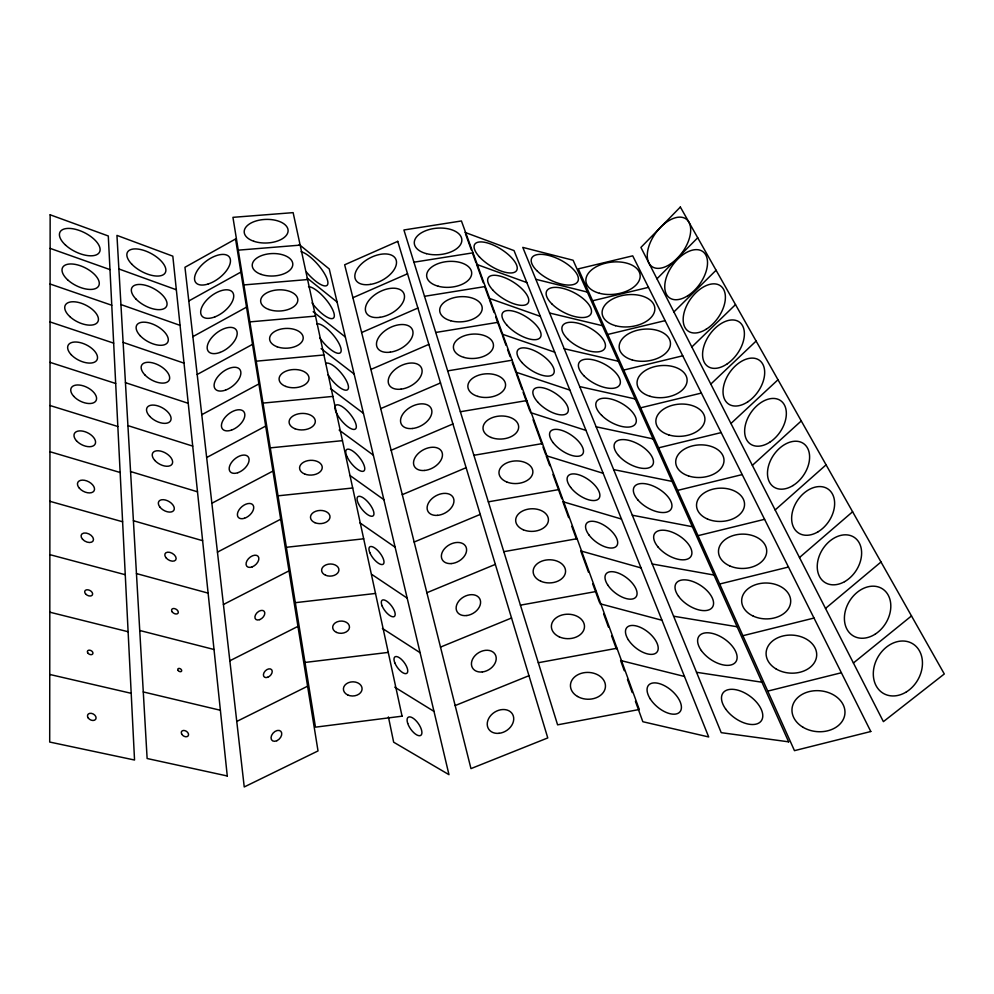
<?xml version="1.0" encoding="UTF-8"?>
<svg xmlns="http://www.w3.org/2000/svg" width="994" height="994" viewBox="0 0 994 994"><rect width="100%" height="100%" fill="white"/><g stroke="black" fill="none" stroke-linecap="round" stroke-linejoin="round"><path stroke-width="1.49" d="M656.972 278.792L697.726 237.765M673.92 311.93L716.078 270.244M691.836 346.981L735.51 304.611M710.809 384.094L756.111 341.054M730.95 423.481L777.991 379.758M752.359 465.354L801.263 420.947M775.158 509.947L826.089 464.844M799.487 557.535L852.604 511.761M825.517 608.427L881.007 561.995M853.411 662.986L911.486 615.932M188.798 300.971L240.883 272.083M192.873 336.643L246.537 307.146M197.185 374.489L252.526 344.359M201.77 414.709L258.9 383.92M206.665 457.538L265.684 426.078M211.871 503.25L272.94 471.069M217.45 552.117L280.693 519.216M223.426 604.501L289.005 570.854M229.85 660.786L297.952 626.369M236.771 721.433L307.593 686.208M352.907 297.715L407.54 273.76M361.642 332.543L417.89 308.041M370.899 369.445L428.874 344.371M380.714 408.621L440.528 382.938M391.164 450.27L452.916 423.966M402.284 494.652L466.124 467.689M414.163 542.028L480.239 514.395M426.873 592.722L495.335 564.381M440.504 647.094L511.537 618.007M455.165 705.566L528.97 675.696M767.753 691.116L841.384 672.752M742.891 635.713L814.011 618.057M719.706 584.012L788.466 567.04M677.684 490.377L742.195 474.585M698.012 535.679L764.585 519.315M640.645 407.813L701.391 393.065M658.6 447.834L721.172 432.589M607.732 334.469L665.135 320.627M623.71 370.079L682.741 355.802M592.61 300.772L648.473 287.353M538.301 662.725L616.988 648.25M520.421 605.16L596.313 591.467M503.821 551.67L577.104 538.698M488.34 501.833L559.2 489.52M473.889 455.289L542.476 443.572M460.359 411.74L526.808 400.557M447.673 370.874L512.121 360.201M435.745 332.468L498.305 322.267M424.513 296.311L485.296 286.533M413.926 262.205L473.032 252.824M304.996 662.451L388.269 652.399M295.317 602.675L375.521 593.455M286.359 547.284L363.692 538.81M278.022 495.82L352.696 488.004M270.256 447.872L342.458 440.653M263.012 403.092L332.891 396.407M256.228 361.182L323.92 354.982M249.867 321.882L315.508 316.104M243.89 284.93L307.606 279.55M238.262 250.153L300.151 245.133M696.533 672.292L761.951 682.219M673.609 616.218L737.138 626.754M652.25 563.996L713.99 575.041M632.308 515.227L692.358 526.708M613.646 469.59L672.093 481.419M596.151 426.799L653.058 438.901M579.701 386.591L635.166 398.929M564.219 348.732L618.305 361.244M49.762 674.466L131.196 693.315M143.285 691.936L220.382 710.263M549.62 313.035L602.389 325.684M535.828 279.302L587.342 292.074M684.468 676.467L620.579 660.501L624.294 670.714M49.812 612.192L128.114 631.737M139.732 630.482L214.008 649.492M599.941 603.731L661.979 620.268M49.862 554.652L125.256 574.718M136.451 573.575L208.106 593.12M641.031 567.922L580.744 550.924L588.535 572.333M49.899 501.311L122.61 521.775M133.407 520.732L202.614 540.686M621.474 519.042L562.852 501.697L568.643 517.625M49.949 451.723L120.137 472.498M130.562 471.541L197.495 491.806M603.172 473.306L546.128 455.674L549.781 465.739M49.986 405.515L117.839 426.501M127.915 425.618L192.712 446.107M530.461 412.572L586 430.414M50.023 362.35L115.677 383.485M125.443 382.665L188.226 403.315M569.873 390.108L515.749 372.116L512.159 362.251M50.048 321.932L113.664 343.141M123.119 342.396L184.027 363.145M554.689 352.162L501.92 334.059L495.658 316.85M50.085 284.011L111.763 305.257M120.933 304.562L180.063 325.361M540.363 316.378L488.886 298.212L484.786 286.931M50.11 248.363L109.974 269.598M526.832 282.569L476.586 264.379L483.246 282.706M118.882 268.964L176.336 289.763M464.956 232.385L514.035 250.587L708.685 736.952L642.832 721.719L635.414 701.317M394.767 687.177L433.98 711.393M382.392 628.407L420.089 652.698M371.843 574.457L407.18 598.127M359.915 522.844L395.127 547.247M349.987 475.48L383.87 499.684M339.14 430.054L373.322 455.14M330.468 388.53L363.431 413.342M321.112 348.621L354.125 374.03M313.172 311.706L345.353 336.991M307.183 278.096L337.078 302.027M299.219 244.524L329.262 268.989L448.965 774.661L393.661 742.195L388.418 716.935M465.49 233.838L471.293 249.829M472.883 254.191L476.051 262.925M489.408 299.641L494.093 312.551M502.43 335.475L506.008 345.34M507.549 349.565L510.108 356.61M516.271 373.558L522.049 389.449M523.105 392.344L529.926 411.131M533.07 419.754L541.941 444.181M542.985 447.051L545.607 454.233M552.925 474.374L561.809 498.814M571.798 526.311L576.532 539.344M592.685 583.751L599.419 602.302M603.644 613.919L608.415 627.028M611.583 635.762L616.355 648.858M627.475 679.449L632.234 692.569M301.083 251.768A22.005 6.796 48.8 0 1 321.472 269.051A22.005 6.796 48.8 0 1 325.97 285.862A22.005 6.796 48.8 0 1 306.55 272.207M308.513 286.682A20.389 6.511 49.1 0 1 328.306 302.511A20.389 6.511 49.1 0 1 331.797 318.652A20.389 6.511 49.1 0 1 312.017 302.934M316.701 323.907A18.737 6.188 49.4 0 1 335.202 337.513A18.737 6.188 49.4 0 1 338.619 353.342A18.737 6.188 49.4 0 1 319.67 337.649M325.659 363.568A17.06 5.827 49.8 0 1 342.632 374.837A17.06 5.827 49.8 0 1 345.962 390.207A17.06 5.827 49.8 0 1 328.082 374.788M50.147 214.791L49.7 742.046L134.538 760.025L108.296 235.988L50.147 214.791M680.356 207.038L640.919 247.419L883.393 721.632L944.3 673.969L680.356 207.038M235.553 238.995L184.959 267.287L244.238 786.962L318.018 750.93L235.553 238.995M397.749 241.356L344.657 264.789L470.97 768.611L547.769 737.921L397.749 241.356M870.794 731.509L794.467 750.656L578.297 268.865L632.706 255.843L870.794 731.509M639.279 709.492L557.597 724.837L403.912 229.974L461.427 220.966L639.279 709.492M402.061 716.177L315.471 727.161L232.944 217.338L293.131 212.641L402.061 716.177M788.64 741.835L721.222 732.665L522.782 247.394L573.103 260.242L788.64 741.835M227.266 775.979L147.124 758.509L116.944 235.392L172.819 256.166L227.266 775.979M670.49 263.982A29.261 16.438 -54.2 0 0 687.003 219.749A29.261 16.438 -54.2 0 0 649.48 244.524A29.261 16.438 -54.2 0 0 670.49 263.982M687.773 295.727A28.503 16.525 -54.2 0 0 703.789 252.377A28.503 16.525 -54.2 0 0 666.862 275.934A28.503 16.525 -54.2 0 0 687.773 295.727M706.038 329.337A27.807 16.637 -54.3 0 0 721.619 286.769A27.807 16.637 -54.3 0 0 685.177 309.171A27.807 16.637 -54.3 0 0 706.038 329.337M727.384 363.742A27.211 16.823 -54.5 0 0 739.325 322.031A27.211 16.823 -54.5 0 0 703.74 346.707A27.211 16.823 -54.5 0 0 727.384 363.742M747.91 401.75A26.751 17.097 -54.7 0 0 759.515 360.375A26.751 17.097 -54.7 0 0 724.141 384.057A26.751 17.097 -54.7 0 0 747.91 401.75M769.741 442.255A26.44 17.507 -55.1 0 0 781.073 400.967A26.44 17.507 -55.1 0 0 745.686 423.767A26.44 17.507 -55.1 0 0 769.741 442.255M793.013 485.532A26.341 18.066 -55.5 0 0 804.146 444.007A26.341 18.066 -55.5 0 0 768.474 466.074A26.341 18.066 -55.5 0 0 793.013 485.532M817.9 531.889A26.478 18.836 -56.1 0 0 828.921 489.707A26.478 18.836 -56.1 0 0 792.591 511.202A26.478 18.836 -56.1 0 0 817.9 531.889M844.565 581.676A26.913 19.868 -56.9 0 0 855.561 538.35A26.913 19.868 -56.9 0 0 818.161 559.448A26.913 19.868 -56.9 0 0 844.565 581.676M875.403 634.01A27.683 21.222 -58.1 0 0 882.635 588.97A27.683 21.222 -58.1 0 0 844.776 613.658A27.683 21.222 -58.1 0 0 875.403 634.01M906.404 691.899A28.838 22.974 -59.9 0 0 913.585 644.323A28.838 22.974 -59.9 0 0 873.651 669.223A28.838 22.974 -59.9 0 0 906.404 691.899M599.432 293.267A27.298 16.128 -6.8 0 0 640.186 276.096A27.298 16.128 -6.8 0 0 599.432 265.212A27.298 16.128 -6.8 0 0 599.432 293.267M615.435 325.672A26.49 16.053 -6.3 0 0 654.86 308.823A26.49 16.053 -6.3 0 0 615.124 297.79A26.49 16.053 -6.3 0 0 615.435 325.672M632.271 359.952A25.745 16.016 -5.7 0 0 670.465 343.39A25.745 16.016 -5.7 0 0 631.662 332.182A25.745 16.016 -5.7 0 0 632.271 359.952M650.026 396.295A25.098 16.028 -5 0 0 687.115 379.957A25.098 16.028 -5 0 0 649.107 368.526A25.098 16.028 -5 0 0 650.026 396.295M668.763 434.887A24.564 16.103 -4.2 0 0 704.908 418.698A24.564 16.103 -4.2 0 0 667.521 407.006A24.564 16.103 -4.2 0 0 668.763 434.887M688.569 475.964A24.179 16.302 -3.3 0 0 723.992 459.824A24.179 16.302 -3.3 0 0 686.978 447.785A24.179 16.302 -3.3 0 0 688.569 475.964M707.492 519.03A24.018 16.637 -2.1 0 0 744.518 505.188A24.018 16.637 -2.1 0 0 709.617 490.191A24.018 16.637 -2.1 0 0 707.492 519.03M729.683 565.884A24.117 17.171 -0.8 0 0 766.697 551.844A24.117 17.171 -0.8 0 0 731.422 536.151A24.117 17.171 -0.8 0 0 729.683 565.884M753.253 616.118A24.527 17.954 0.9 0 0 790.69 601.693A24.527 17.954 0.9 0 0 754.57 585.056A24.527 17.954 0.9 0 0 753.253 616.118M776.202 669.012A25.322 19.035 3 0 0 816.521 656.984A25.322 19.035 3 0 0 781.458 636.384A25.322 19.035 3 0 0 776.202 669.012M802.817 727.148A26.565 20.489 5.6 0 0 844.825 714.45A26.565 20.489 5.6 0 0 807.762 691.998A26.565 20.489 5.6 0 0 802.817 727.148M537.419 271.238A25.832 11.232 26.8 0 0 577.303 282.209A25.832 11.232 26.8 0 0 549.632 255.694A25.832 11.232 26.8 0 0 537.419 271.238M552.242 304.276A24.875 11.108 27.3 0 0 590.511 314.539A24.875 11.108 27.3 0 0 563.71 288.583A24.875 11.108 27.3 0 0 552.242 304.276M567.847 339.178A23.955 10.996 27.9 0 0 604.563 348.77A23.955 10.996 27.9 0 0 578.583 323.336A23.955 10.996 27.9 0 0 567.847 339.178M584.286 376.13A23.135 10.897 28.5 0 0 619.56 385.076A23.135 10.897 28.5 0 0 594.325 360.101A23.135 10.897 28.5 0 0 584.286 376.13M601.606 415.318A22.415 10.847 29.2 0 0 635.588 423.655A22.415 10.847 29.2 0 0 610.987 399.029A22.415 10.847 29.2 0 0 601.606 415.318M618.504 455.488A21.856 10.859 30 0 0 652.188 465.701A21.856 10.859 30 0 0 630.656 440.851A21.856 10.859 30 0 0 618.504 455.488M637.813 499.845A21.508 10.971 30.9 0 0 670.751 509.611A21.508 10.971 30.9 0 0 649.38 484.65A21.508 10.971 30.9 0 0 637.813 499.845M658.202 547.197A21.446 11.232 32 0 0 690.805 556.615A21.446 11.232 32 0 0 669.322 531.218A21.446 11.232 32 0 0 658.202 547.197M678.529 596.276A21.744 11.667 33.2 0 0 711.791 608.017A21.744 11.667 33.2 0 0 692.557 581.415A21.744 11.667 33.2 0 0 678.529 596.276M701.354 650.548A22.464 12.338 34.6 0 0 735.411 662.389A22.464 12.338 34.6 0 0 715.307 634.271A22.464 12.338 34.6 0 0 701.354 650.548M725.595 708.933A23.682 13.282 36.2 0 0 761.118 721.06A23.682 13.282 36.2 0 0 739.685 690.743A23.682 13.282 36.2 0 0 725.595 708.933M479.431 256.874A24.726 9.865 32 0 0 516.11 271.176A24.726 9.865 32 0 0 491.359 244.263A24.726 9.865 32 0 0 479.431 256.874M492.875 290.136A23.583 9.679 32.4 0 0 527.752 303.456A23.583 9.679 32.4 0 0 503.995 277.376A23.583 9.679 32.4 0 0 492.875 290.136M507.027 325.286A22.489 9.493 32.9 0 0 540.152 337.662A22.489 9.493 32.9 0 0 517.365 312.402A22.489 9.493 32.9 0 0 507.027 325.286M521.937 362.512A21.446 9.319 33.4 0 0 553.397 373.98A21.446 9.319 33.4 0 0 531.529 349.503A21.446 9.319 33.4 0 0 521.937 362.512M537.655 401.998A20.501 9.17 34 0 0 567.574 412.634A20.501 9.17 34 0 0 546.551 388.84A20.501 9.17 34 0 0 537.655 401.998M553.099 442.603A19.694 9.07 34.8 0 0 582.248 454.593A19.694 9.07 34.8 0 0 564.219 431.259A19.694 9.07 34.8 0 0 553.099 442.603M570.631 487.371A19.11 9.058 35.6 0 0 598.748 498.702A19.11 9.058 35.6 0 0 581.105 475.604A19.11 9.058 35.6 0 0 570.631 487.371M589.131 535.157A18.811 9.17 36.5 0 0 616.628 545.992A18.811 9.17 36.5 0 0 599.109 522.794A18.811 9.17 36.5 0 0 589.131 535.157M607.682 584.907A18.898 9.468 37.6 0 0 635.414 597.593A18.898 9.468 37.6 0 0 619.983 573.774A18.898 9.468 37.6 0 0 607.682 584.907M628.332 639.788A19.458 10.002 38.9 0 0 656.636 652.511A19.458 10.002 38.9 0 0 640.558 627.438A19.458 10.002 38.9 0 0 628.332 639.788M650.225 698.869A20.563 10.822 40.3 0 0 679.846 711.94A20.563 10.822 40.3 0 0 662.65 684.816A20.563 10.822 40.3 0 0 650.225 698.869M426.401 253.644A23.844 13.282 -4.5 0 0 461.85 239.976A23.844 13.282 -4.5 0 0 425.929 230.62A23.844 13.282 -4.5 0 0 426.401 253.644M438.23 286.235A22.564 12.934 -4.3 0 0 471.703 273.015A22.564 12.934 -4.3 0 0 437.596 263.82A22.564 12.934 -4.3 0 0 438.23 286.235M450.704 320.751A21.296 12.562 -4 0 0 482.214 308.016A21.296 12.562 -4 0 0 449.934 298.995A21.296 12.562 -4 0 0 450.704 320.751M463.887 357.393A20.054 12.189 -3.7 0 0 493.459 345.129A20.054 12.189 -3.7 0 0 462.968 336.295A20.054 12.189 -3.7 0 0 463.887 357.393M477.816 396.382A18.886 11.829 -3.3 0 0 505.561 384.566A18.886 11.829 -3.3 0 0 476.76 375.918A18.886 11.829 -3.3 0 0 477.816 396.382M491.073 437.459A17.83 11.518 -2.9 0 0 518.632 427.668A17.83 11.518 -2.9 0 0 492.838 417.455A17.83 11.518 -2.9 0 0 491.073 437.459M506.716 481.966A16.96 11.319 -2.4 0 0 532.859 472.436A16.96 11.319 -2.4 0 0 508.207 462.334A16.96 11.319 -2.4 0 0 506.716 481.966M523.254 529.752A16.389 11.307 -1.7 0 0 548.427 520.309A16.389 11.307 -1.7 0 0 524.497 510.158A16.389 11.307 -1.7 0 0 523.254 529.752M540.748 581.217A16.215 11.58 -0.8 0 0 565.561 571.637A16.215 11.58 -0.8 0 0 541.742 561.175A16.215 11.58 -0.8 0 0 540.748 581.217M559.274 636.856A16.563 12.239 0.3 0 0 584.484 626.804A16.563 12.239 0.3 0 0 560.032 615.671A16.563 12.239 0.3 0 0 559.274 636.856M577.514 696.459A17.507 13.407 1.8 0 0 605.346 687.587A17.507 13.407 1.8 0 0 581.005 673.423A17.507 13.407 1.8 0 0 577.514 696.459M370.364 284.408A22.576 12.736 -27.7 0 0 395.774 259.074A22.576 12.736 -27.7 0 0 360.859 264.491A22.576 12.736 -27.7 0 0 370.364 284.408M380.031 317.322A21.16 12.276 -27.9 0 0 403.788 293.305A21.16 12.276 -27.9 0 0 370.973 298.063A21.16 12.276 -27.9 0 0 380.031 317.322M390.244 352.174A19.718 11.779 -28 0 0 412.324 329.536A19.718 11.779 -28 0 0 381.659 333.636A19.718 11.779 -28 0 0 390.244 352.174M401.042 389.163A18.277 11.257 -28.2 0 0 421.456 367.917A18.277 11.257 -28.2 0 0 392.953 371.408A18.277 11.257 -28.2 0 0 401.042 389.163M412.485 428.501A16.873 10.71 -28.5 0 0 431.272 408.646A16.873 10.71 -28.5 0 0 404.881 411.541A16.873 10.71 -28.5 0 0 412.485 428.501M424.612 470.46A15.544 10.188 -28.8 0 0 441.87 451.922A15.544 10.188 -28.8 0 0 417.48 454.283A15.544 10.188 -28.8 0 0 424.612 470.46M437.497 515.352A14.376 9.729 -29.2 0 0 453.388 497.969A14.376 9.729 -29.2 0 0 430.75 499.845A14.376 9.729 -29.2 0 0 437.497 515.352M451.177 563.586A13.494 9.455 -29.7 0 0 466.037 547.023A13.494 9.455 -29.7 0 0 444.716 548.489A13.494 9.455 -29.7 0 0 451.177 563.586M466.857 615.522A13.046 9.455 -30.4 0 0 479.63 598.574A13.046 9.455 -30.4 0 0 458.607 601.37A13.046 9.455 -30.4 0 0 466.857 615.522M482.388 671.944A13.195 9.915 -31.2 0 0 495.211 654.474A13.195 9.915 -31.2 0 0 473.877 657.022A13.195 9.915 -31.2 0 0 482.388 671.944M499.05 733.311A14.065 10.959 -32.4 0 0 512.606 714.326A14.065 10.959 -32.4 0 0 489.781 716.736A14.065 10.959 -32.4 0 0 499.05 733.311M336.668 413.38A15.382 5.43 50.2 0 0 355.156 429.172A15.382 5.43 50.2 0 0 345.092 408.832A15.382 5.43 50.2 0 0 336.668 413.38M347.291 457.19A13.742 5.02 50.8 0 0 363.767 471.044A13.742 5.02 50.8 0 0 354.709 452.543A13.742 5.02 50.8 0 0 347.291 457.19M358.486 503.834A12.226 4.61 51.4 0 0 373.085 515.898A12.226 4.61 51.4 0 0 364.972 499.137A12.226 4.61 51.4 0 0 358.486 503.834M369.843 552.701A10.959 4.274 52.1 0 0 382.889 564.381A10.959 4.274 52.1 0 0 376.714 549.52A10.959 4.274 52.1 0 0 369.843 552.701M382.143 605.955A10.176 4.1 52.9 0 0 394.183 616.578A10.176 4.1 52.9 0 0 388.393 602.476A10.176 4.1 52.9 0 0 382.143 605.955M394.879 663.01A10.139 4.212 53.9 0 0 406.794 673.336A10.139 4.212 53.9 0 0 400.967 658.96A10.139 4.212 53.9 0 0 394.879 663.01M407.714 723.396A11.046 4.734 55 0 0 420.512 735.523A11.046 4.734 55 0 0 415.268 719.954A11.046 4.734 55 0 0 407.714 723.396M253.83 241.281A21.967 11.804 -2 0 0 288.049 231.49A21.967 11.804 -2 0 0 256.551 220.817A21.967 11.804 -2 0 0 253.83 241.281M261.149 274.394A20.315 11.245 -2.1 0 0 292.758 265.063A20.315 11.245 -2.1 0 0 263.596 254.911A20.315 11.245 -2.1 0 0 261.149 274.394M268.902 309.494A18.6 10.599 -2.1 0 0 297.79 300.673A18.6 10.599 -2.1 0 0 271.051 291.105A18.6 10.599 -2.1 0 0 268.902 309.494M277.102 346.769A16.811 9.89 -2.1 0 0 303.182 338.532A16.811 9.89 -2.1 0 0 278.979 329.61A16.811 9.89 -2.1 0 0 277.102 346.769M285.787 386.43A14.972 9.108 -2.2 0 0 308.997 378.838A14.972 9.108 -2.2 0 0 287.378 370.638A14.972 9.108 -2.2 0 0 285.787 386.43M294.982 428.737A13.133 8.263 -2.2 0 0 315.297 421.854A13.133 8.263 -2.2 0 0 296.311 414.423A13.133 8.263 -2.2 0 0 294.982 428.737M304.698 474.026A11.344 7.393 -2.2 0 0 322.23 467.863A11.344 7.393 -2.2 0 0 305.792 461.216A11.344 7.393 -2.2 0 0 304.698 474.026M314.924 522.682A9.766 6.598 -2.2 0 0 329.996 517.178A9.766 6.598 -2.2 0 0 315.806 511.251A9.766 6.598 -2.2 0 0 314.924 522.682M325.585 575.253A8.66 6.063 -2.2 0 0 338.917 570.171A8.66 6.063 -2.2 0 0 326.305 564.741A8.66 6.063 -2.2 0 0 325.585 575.253M336.556 632.433A8.424 6.138 -2.1 0 0 349.49 627.289A8.424 6.138 -2.1 0 0 337.177 621.809A8.424 6.138 -2.1 0 0 336.556 632.433M347.776 694.992A9.356 7.095 -2 0 0 362.089 689.028A9.356 7.095 -2 0 0 348.372 682.704A9.356 7.095 -2 0 0 347.776 694.992M208.193 283.986A21.098 10.648 -37.3 0 0 229.763 257.719A21.098 10.648 -37.3 0 0 199.521 267.51A21.098 10.648 -37.3 0 0 208.193 283.986M214.816 316.912A19.395 10.064 -37.7 0 0 232.559 292.236A19.395 10.064 -37.7 0 0 204.205 303.095A19.395 10.064 -37.7 0 0 214.816 316.912M220.059 352.423A17.606 9.393 -38.1 0 0 236.112 329.747A17.606 9.393 -38.1 0 0 210.38 339.339A17.606 9.393 -38.1 0 0 220.059 352.423M225.613 390.07A15.718 8.635 -38.7 0 0 239.914 369.569A15.718 8.635 -38.7 0 0 216.928 377.882A15.718 8.635 -38.7 0 0 225.613 390.07M231.515 430.091A13.742 7.778 -39.3 0 0 243.99 411.926A13.742 7.778 -39.3 0 0 223.886 418.959A13.742 7.778 -39.3 0 0 231.515 430.091M237.79 472.722A11.679 6.809 -40 0 0 248.363 457.066A11.679 6.809 -40 0 0 231.267 462.831A11.679 6.809 -40 0 0 237.79 472.722M244.487 518.259A9.58 5.753 -40.9 0 0 253.122 505.238A9.58 5.753 -40.9 0 0 239.107 509.773A9.58 5.753 -40.9 0 0 244.487 518.259M252.252 566.866A7.53 4.672 -41.9 0 0 258.117 556.329A7.53 4.672 -41.9 0 0 247.009 560.703A7.53 4.672 -41.9 0 0 252.252 566.866M259.707 619.635A5.827 3.728 -43.1 0 0 264.218 611.335A5.827 3.728 -43.1 0 0 255.632 614.615A5.827 3.728 -43.1 0 0 259.707 619.635M267.697 677.287A5.194 3.429 -44.6 0 0 271.685 669.757A5.194 3.429 -44.6 0 0 264.044 672.59A5.194 3.429 -44.6 0 0 267.697 677.287M276.829 740.741A6.349 4.299 -46.5 0 0 280.83 731.286A6.349 4.299 -46.5 0 0 271.561 735.473A6.349 4.299 -46.5 0 0 276.829 740.741M131.817 264.218A21.508 10.164 28.4 0 0 164.905 273.3A21.508 10.164 28.4 0 0 142.366 249.954A21.508 10.164 28.4 0 0 131.817 264.218M135.892 298.97A19.656 9.605 28.5 0 0 166.172 306.91A19.656 9.605 28.5 0 0 145.534 285.303A19.656 9.605 28.5 0 0 135.892 298.97M140.216 335.761A17.693 8.958 28.7 0 0 167.526 342.57A17.693 8.958 28.7 0 0 148.889 322.851A17.693 8.958 28.7 0 0 140.216 335.761M144.801 374.813A15.631 8.2 28.8 0 0 168.955 380.491A15.631 8.2 28.8 0 0 152.467 362.822A15.631 8.2 28.8 0 0 144.801 374.813M149.672 416.3A13.456 7.318 29.1 0 0 170.496 420.884A13.456 7.318 29.1 0 0 156.269 405.465A13.456 7.318 29.1 0 0 149.672 416.3M154.853 460.483A11.158 6.299 29.4 0 0 172.136 464.024A11.158 6.299 29.4 0 0 160.32 451.027A11.158 6.299 29.4 0 0 154.853 460.483M159.872 507.027A8.735 5.132 29.8 0 0 173.639 510.605A8.735 5.132 29.8 0 0 165.439 500.019A8.735 5.132 29.8 0 0 159.872 507.027M165.899 557.634A6.2 3.79 30.3 0 0 175.677 560.02A6.2 3.79 30.3 0 0 169.85 552.366A6.2 3.79 30.3 0 0 165.899 557.634M172.223 611.906A3.665 2.336 31.1 0 0 178.025 613.236A3.665 2.336 31.1 0 0 174.559 608.601A3.665 2.336 31.1 0 0 172.223 611.906M178.162 670.503A2.137 1.416 32.1 0 0 181.529 671.211A2.137 1.416 32.1 0 0 179.516 668.453A2.137 1.416 32.1 0 0 178.162 670.503M181.803 734.268A3.951 2.734 33.4 0 0 188.09 735.97A3.951 2.734 33.4 0 0 184.872 730.615A3.951 2.734 33.4 0 0 181.803 734.268M65.492 245.046A22.154 10.549 26.7 0 0 99.462 252.227A22.154 10.549 26.7 0 0 74.326 229.042A22.154 10.549 26.7 0 0 65.492 245.046M67.567 279.749A20.265 9.99 26.7 0 0 98.704 285.887A20.265 9.99 26.7 0 0 75.668 264.466A20.265 9.99 26.7 0 0 67.567 279.749M69.754 316.539A18.277 9.331 26.7 0 0 97.909 321.671A18.277 9.331 26.7 0 0 77.097 302.139A18.277 9.331 26.7 0 0 69.754 316.539M71.096 354.597A16.177 8.561 26.7 0 0 96.617 360.487A16.177 8.561 26.7 0 0 80.042 342.57A16.177 8.561 26.7 0 0 71.096 354.597M73.705 396.295A13.953 7.679 26.7 0 0 95.784 401.067A13.953 7.679 26.7 0 0 81.458 385.374A13.953 7.679 26.7 0 0 73.705 396.295M76.476 440.764A11.617 6.647 26.8 0 0 94.902 444.455A11.617 6.647 26.8 0 0 82.962 431.172A11.617 6.647 26.8 0 0 76.476 440.764M79.421 488.29A9.17 5.467 27 0 0 93.995 490.961A9.17 5.467 27 0 0 84.552 480.301A9.17 5.467 27 0 0 79.421 488.29M82.502 539.195A6.647 4.125 27.2 0 0 93.101 540.96A6.647 4.125 27.2 0 0 86.242 533.082A6.647 4.125 27.2 0 0 82.502 539.195M85.608 593.94A4.249 2.746 27.6 0 0 92.392 594.934A4.249 2.746 27.6 0 0 88.006 589.815A4.249 2.746 27.6 0 0 85.608 593.94M88.019 653.244A2.97 2.013 28.1 0 0 92.777 653.841A2.97 2.013 28.1 0 0 89.709 650.188A2.97 2.013 28.1 0 0 88.019 653.244M88.218 717.966A4.572 3.243 29 0 0 95.648 719.321A4.572 3.243 29 0 0 91.485 713.369A4.572 3.243 29 0 0 88.218 717.966"/></g></svg>
